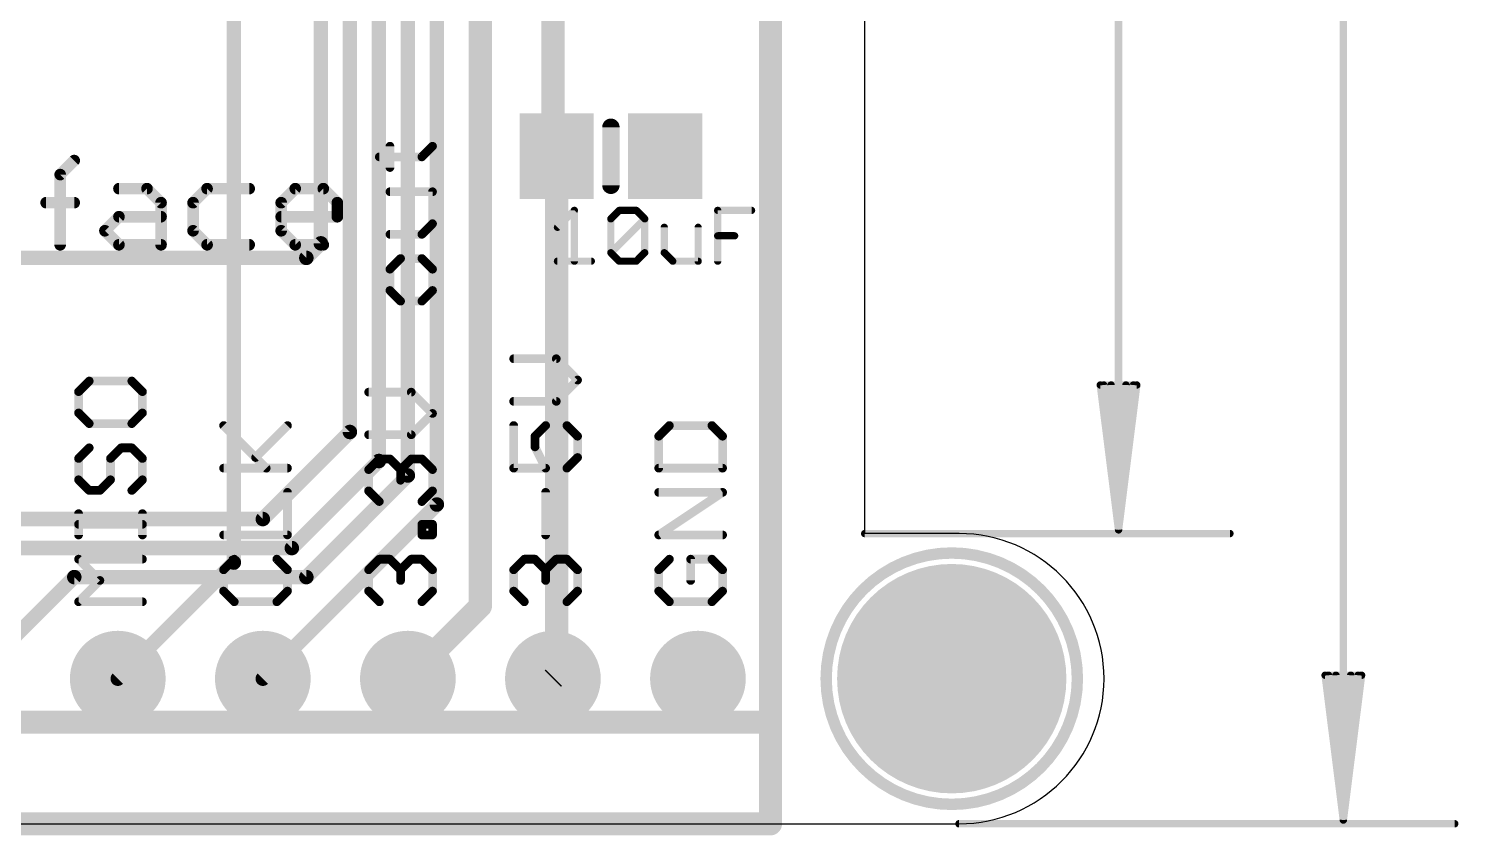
# Model space of a CAD drawing. Extents: x -42 to 37, y -47 to 54.
# Drawn here: x 12.41 to 37.45, y -43.38 to -29.26 of the extents above; entities that cross this region are included whole.
import ezdxf

# ---------------------------------------------------------------- set-up
doc = ezdxf.new("R2010")
doc.units = 0
for name, color, linetype in [('1', 12, 'CONTINUOUS'), ('16', 132, 'CONTINUOUS'), ('17', 110, 'CONTINUOUS'), ('20', 53, 'CONTINUOUS'), ('21', 40, 'CONTINUOUS'), ('27', 253, 'CONTINUOUS'), ('47', 253, 'CONTINUOUS')]:
    doc.layers.add(name, color=color, linetype=linetype)

# ---------------------------------------------------------------- blocks, each defined once
blk = doc.blocks.new('RECT')
blk.add_solid([(-0.5, -0.5), (0.5, -0.5), (-0.5, 0.5), (0.5, 0.5)])
blk = doc.blocks.new('ROUNDP')
at = {"const_width": 0.5}
blk.add_lwpolyline([(0, -0.25, 1), (0, 0.25, 1), (0, -0.25)], format="xyb", dxfattribs=at)

msp = doc.modelspace()

# ---------------------------------------------------------------- linework, layer by layer
at = {"layer": '1'}
for points, const_width in [([(25.4, -43.18), (25.4, 45.085)], 0.4064), ([(21.59, -1.971), (21.59, -31.43)], 0.4064), ([(20.32, -39.37), (20.32, -5.588)], 0.4064), ([(19.558, -37.592), (19.558, -6.35)], 0.254), ([(19.05, -37.084), (19.05, -6.604)], 0.254), ([(18.542, -36.83), (18.542, -6.858)], 0.254), ([(18.034, -36.322), (18.034, -7.112)], 0.254), ([(17.526, -33.02), (17.526, -7.493)], 0.254), ([(21.59, -31.43), (21.656, -31.496)], 0.4064), ([(21.656, -31.496), (21.656, -40.574)], 0.4064), ([(17.272, -33.274), (17.526, -33.02)], 0.254), ([(9.144, -33.274), (17.272, -33.274)], 0.254), ([(16.51, -37.846), (18.034, -36.322)], 0.254), ([(17.018, -38.354), (18.542, -36.83)], 0.254), ([(17.272, -38.862), (19.05, -37.084)], 0.254), ([(19.558, -37.592), (16.51, -40.64)], 0.254), ([(9.144, -37.846), (16.51, -37.846)], 0.254), ([(11.176, -38.354), (17.018, -38.354)], 0.254), ([(11.43, -40.64), (13.208, -38.862)], 0.254), ([(13.208, -38.862), (17.272, -38.862)], 0.254), ([(19.05, -40.64), (20.32, -39.37)], 0.4064), ([(21.656, -40.574), (21.59, -40.64)], 0.4064), ([(21.59, -40.64), (21.606, -40.624)], 0.4064), ([(-25.4, -43.18), (25.4, -43.18)], 0.4064)]:
    msp.add_lwpolyline(points, dxfattribs=dict(at, const_width=const_width))
for points, const_width in [([(21.6618, -31.3582, 1), (21.5182, -31.5018)], 0.2032), ([(21.7576, -31.496, 1), (21.5544, -31.496)], 0.2032), ([(21.4884, -31.43, 1), (21.6916, -31.43)], 0.2032), ([(21.5842, -31.5678, 1), (21.7278, -31.4242)], 0.2032), ([(17.4625, -33.02, 1), (17.5895, -33.02)], 0.127), ([(17.5709, -33.0649, 1), (17.4811, -32.9751)], 0.127), ([(17.2271, -33.2291, 1), (17.3169, -33.3189)], 0.127), ([(17.272, -33.3375, 1), (17.272, -33.2105)], 0.127), ([(17.9705, -36.322, 1), (18.0975, -36.322)], 0.127), ([(18.0789, -36.3669, 1), (17.9891, -36.2771)], 0.127), ([(18.4785, -36.83, 1), (18.6055, -36.83)], 0.127), ([(18.5869, -36.8749, 1), (18.4971, -36.7851)], 0.127), ([(18.9865, -37.084, 1), (19.1135, -37.084)], 0.127), ([(19.0949, -37.1289, 1), (19.0051, -37.0391)], 0.127), ([(19.4945, -37.592, 1), (19.6215, -37.592)], 0.127), ([(19.6029, -37.6369, 1), (19.5131, -37.5471)], 0.127), ([(16.4651, -37.8011, 1), (16.5549, -37.8909)], 0.127), ([(16.51, -37.9095, 1), (16.51, -37.7825)], 0.127), ([(16.9731, -38.3091, 1), (17.0629, -38.3989)], 0.127), ([(17.018, -38.4175, 1), (17.018, -38.2905)], 0.127), ([(13.208, -38.7985, 1), (13.208, -38.9255)], 0.127), ([(13.2529, -38.9069, 1), (13.1631, -38.8171)], 0.127), ([(17.2271, -38.8171, 1), (17.3169, -38.9069)], 0.127), ([(17.272, -38.9255, 1), (17.272, -38.7985)], 0.127), ([(20.2184, -39.37, 1), (20.4216, -39.37)], 0.2032), ([(20.3918, -39.4418, 1), (20.2482, -39.2982)], 0.2032), ([(16.4651, -40.5951, 1), (16.5549, -40.6849)], 0.127), ([(18.9782, -40.5682, 1), (19.1218, -40.7118)], 0.2032), ([(21.5182, -40.5682, 1), (21.6618, -40.7118)], 0.2032), ([(21.5182, -40.5682, 1), (21.6618, -40.7118)], 0.2032), ([(21.6778, -40.6958, 1), (21.5342, -40.5522)], 0.2032), ([(21.5544, -40.574, 1), (21.7576, -40.574)], 0.2032), ([(21.7278, -40.6458, 1), (21.5842, -40.5022)], 0.2032), ([(25.4, -43.2816, 1), (25.4, -43.0784)], 0.2032), ([(25.2984, -43.18, 1), (25.5016, -43.18)], 0.2032)]:
    msp.add_lwpolyline(points, format="xyb", dxfattribs=dict(at, const_width=const_width))
at = {"layer": '16'}
for points, const_width in [([(25.4, -41.402), (25.4, 44.831)], 0.4064), ([(16.002, -38.608), (16.002, -12.192)], 0.254), ([(13.97, -40.64), (16.002, -38.608)], 0.254), ([(-25.4, -41.402), (25.4, -41.402)], 0.4064)]:
    msp.add_lwpolyline(points, dxfattribs=dict(at, const_width=const_width))
for points, const_width in [([(15.9385, -38.608, 1), (16.0655, -38.608)], 0.127), ([(16.0469, -38.6529, 1), (15.9571, -38.5631)], 0.127), ([(13.9251, -40.5951, 1), (14.0149, -40.6849)], 0.127), ([(25.2984, -41.402, 1), (25.5016, -41.402)], 0.2032), ([(25.4, -41.5036, 1), (25.4, -41.3004)], 0.2032)]:
    msp.add_lwpolyline(points, format="xyb", dxfattribs=dict(at, const_width=const_width))
at = {"layer": '20'}
for p, q in [((27.051, -38.1), (27.051, 40.005)), ((28.702, -38.1), (27.051, -38.1)), ((-28.702, -43.18), (28.702, -43.18))]:
    msp.add_line(p, q, dxfattribs=at)
for start, end in [(0, 90), (270, 0)]:
    msp.add_arc((28.702, -40.64), 2.54, start, end, dxfattribs=at)
at = {"layer": '21'}
for points, const_width in [([(22.606, -30.988), (22.606, -32.004)], 0.3048), ([(18.7361, -31.6927), (18.7361, -31.3199)], 0.1524), ([(19.2954, -31.5063), (19.4818, -31.3199)], 0.1524), ([(12.9612, -31.8167), (13.2069, -31.5709)], 0.2032), ([(18.5497, -31.5063), (19.2954, -31.5063)], 0.1524), ([(12.9612, -33.0454), (12.9612, -31.8167)], 0.2032), ([(13.9902, -32.0624), (14.4817, -32.0624)], 0.2032), ([(14.4817, -32.0624), (14.7275, -32.3082)], 0.2032), ([(15.5339, -32.0624), (15.2881, -32.3082)], 0.2032), ([(16.2711, -32.0624), (15.5339, -32.0624)], 0.2032), ([(16.8317, -32.3082), (17.0775, -32.0624)], 0.2032), ([(17.0775, -32.0624), (17.5689, -32.0624)], 0.2032), ([(17.5689, -32.0624), (17.8147, -32.3082)], 0.2032), ([(19.4818, -32.1164), (18.7361, -32.1164)], 0.1524), ([(19.4818, -32.6757), (19.4818, -32.1164)], 0.1524), ([(12.7154, -32.3082), (13.2069, -32.3082)], 0.2032), ([(14.7275, -32.3082), (14.7275, -33.0454)], 0.2032), ([(15.2881, -32.3082), (15.2881, -32.7997)], 0.2032), ([(16.8317, -32.7997), (16.8317, -32.3082)], 0.2032), ([(17.8147, -32.3082), (17.8147, -32.5539)], 0.2032), ([(13.7445, -32.7997), (13.9902, -32.5539)], 0.2032), ([(13.9902, -32.5539), (14.7275, -32.5539)], 0.2032), ([(17.8147, -32.5539), (16.8317, -32.5539)], 0.2032), ([(13.9902, -33.0454), (13.7445, -32.7997)], 0.2032), ([(15.2881, -32.7997), (15.5339, -33.0454)], 0.2032), ([(17.0775, -33.0454), (16.8317, -32.7997)], 0.2032), ([(18.7361, -32.8621), (19.2954, -32.8621)], 0.1524), ([(19.2954, -32.8621), (19.4818, -32.6757)], 0.1524), ([(14.7275, -33.0454), (13.9902, -33.0454)], 0.2032), ([(15.5339, -33.0454), (16.2711, -33.0454)], 0.2032), ([(17.5689, -33.0454), (17.0775, -33.0454)], 0.2032), ([(18.9225, -33.2858), (18.7361, -33.4722)], 0.1524), ([(19.2954, -33.2858), (18.9225, -33.2858)], 0.1524), ([(19.4818, -33.4722), (19.2954, -33.2858)], 0.1524), ([(18.7361, -33.4722), (18.7361, -33.8451)], 0.1524), ([(19.4818, -33.8451), (19.4818, -33.4722)], 0.1524), ([(18.7361, -33.8451), (18.9225, -34.0315)], 0.1524), ([(19.2954, -34.0315), (19.4818, -33.8451)], 0.1524), ([(18.9225, -34.0315), (19.2954, -34.0315)], 0.1524), ([(21.649, -35.0399), (20.9032, -35.0399)], 0.1524), ([(22.0218, -35.4128), (21.649, -35.0399)], 0.1524), ([(13.4697, -35.4297), (13.2832, -35.6161)], 0.1524), ([(13.2832, -35.6161), (13.2832, -35.989)], 0.1524), ([(14.2154, -35.4297), (13.4697, -35.4297)], 0.1524), ([(14.4018, -35.6161), (14.2154, -35.4297)], 0.1524), ([(14.4018, -35.989), (14.4018, -35.6161)], 0.1524), ([(19.109, -35.6246), (18.3632, -35.6246)], 0.1524), ([(19.4818, -35.9975), (19.109, -35.6246)], 0.1524), ([(21.649, -35.7856), (22.0218, -35.4128)], 0.1524), ([(20.9032, -35.7856), (21.649, -35.7856)], 0.1524), ([(13.2832, -35.989), (13.4697, -36.1754)], 0.1524), ([(14.2154, -36.1754), (14.4018, -35.989)], 0.1524), ([(19.109, -36.3703), (19.4818, -35.9975)], 0.1524), ([(13.4697, -36.1754), (14.2154, -36.1754)], 0.1524), ([(16.569, -36.955), (15.8232, -36.2093)], 0.1524), ([(16.3825, -36.7686), (16.9418, -36.2093)], 0.1524), ([(18.3632, -36.3703), (19.109, -36.3703)], 0.1524), ([(20.9032, -36.2093), (20.9032, -36.955)], 0.1524), ([(21.2761, -36.3957), (21.4625, -36.2093)], 0.1524), ([(21.4625, -36.2093), (21.8354, -36.2093)], 0.1524), ([(21.8354, -36.2093), (22.0218, -36.3957)], 0.1524), ([(23.6297, -36.2093), (23.4432, -36.3957)], 0.1524), ([(24.3754, -36.2093), (23.6297, -36.2093)], 0.1524), ([(24.5618, -36.3957), (24.3754, -36.2093)], 0.1524), ([(13.4697, -36.5991), (13.2832, -36.7855)], 0.1524), ([(13.8425, -36.7855), (14.029, -36.5991)], 0.1524), ([(14.029, -36.5991), (14.2154, -36.5991)], 0.1524), ([(14.2154, -36.5991), (14.4018, -36.7855)], 0.1524), ([(21.2761, -36.5822), (21.2761, -36.3957)], 0.1524), ([(21.4625, -36.955), (21.2761, -36.5822)], 0.1524), ([(22.0218, -36.3957), (22.0218, -36.7686)], 0.1524), ([(23.4432, -36.3957), (23.4432, -36.955)], 0.1524), ([(24.5618, -36.955), (24.5618, -36.3957)], 0.1524), ([(13.2832, -36.7855), (13.2832, -37.1584)], 0.1524), ([(13.8425, -37.1584), (13.8425, -36.7855)], 0.1524), ([(14.4018, -36.7855), (14.4018, -37.1584)], 0.1524), ([(18.3632, -36.9804), (18.5497, -36.794)], 0.1524), ([(18.5497, -36.794), (18.7361, -36.794)], 0.1524), ([(18.7361, -36.794), (18.9225, -36.9804)], 0.1524), ([(18.9225, -36.9804), (19.109, -36.794)], 0.1524), ([(19.109, -36.794), (19.2954, -36.794)], 0.1524), ([(19.2954, -36.794), (19.4818, -36.9804)], 0.1524), ([(22.0218, -36.7686), (21.8354, -36.955)], 0.1524), ([(15.8232, -36.955), (16.9418, -36.955)], 0.1524), ([(18.3632, -37.3533), (18.3632, -36.9804)], 0.1524), ([(18.9225, -36.9804), (18.9225, -37.1669)], 0.1524), ([(19.4818, -36.9804), (19.4818, -37.3533)], 0.1524), ([(20.9032, -36.955), (21.4625, -36.955)], 0.1524), ([(23.4432, -36.955), (24.5618, -36.955)], 0.1524), ([(13.2832, -37.1584), (13.4697, -37.3448)], 0.1524), ([(13.4697, -37.3448), (13.6561, -37.3448)], 0.1524), ([(13.6561, -37.3448), (13.8425, -37.1584)], 0.1524), ([(14.4018, -37.1584), (14.2154, -37.3448)], 0.1524), ([(16.9418, -38.1244), (16.9418, -37.3787)], 0.1524), ([(18.5497, -37.5397), (18.3632, -37.3533)], 0.1524), ([(19.4818, -37.3533), (19.2954, -37.5397)], 0.1524), ([(21.4625, -38.1244), (21.4625, -37.3787)], 0.1524), ([(23.4432, -38.1244), (24.5618, -37.3787)], 0.1524), ([(24.5618, -37.3787), (23.4432, -37.3787)], 0.1524), ([(13.2832, -38.1244), (13.2832, -37.7516)], 0.1524), ([(14.4018, -38.1244), (14.4018, -37.7516)], 0.1524), ([(14.4018, -37.938), (13.2832, -37.938)], 0.1524), ([(15.8232, -38.1244), (16.9418, -38.1244)], 0.1524), ([(19.2954, -38.1244), (19.2954, -37.938)], 0.1524), ([(19.2954, -37.938), (19.4818, -37.938)], 0.1524), ([(19.4818, -38.1244), (19.2954, -38.1244)], 0.1524), ([(19.4818, -37.938), (19.4818, -38.1244)], 0.1524), ([(24.5618, -38.1244), (23.4432, -38.1244)], 0.1524), ([(13.6561, -38.921), (13.2832, -38.5481)], 0.1524), ([(13.2832, -38.5481), (14.4018, -38.5481)], 0.1524), ([(16.0097, -38.5481), (15.8232, -38.7345)], 0.1524), ([(16.9418, -38.7345), (16.7554, -38.5481)], 0.1524), ([(18.3632, -38.7345), (18.5497, -38.5481)], 0.1524), ([(18.5497, -38.5481), (18.7361, -38.5481)], 0.1524), ([(18.7361, -38.5481), (18.9225, -38.7345)], 0.1524), ([(18.9225, -38.7345), (19.109, -38.5481)], 0.1524), ([(19.109, -38.5481), (19.2954, -38.5481)], 0.1524), ([(19.2954, -38.5481), (19.4818, -38.7345)], 0.1524), ([(20.9032, -38.7345), (21.0897, -38.5481)], 0.1524), ([(21.0897, -38.5481), (21.2761, -38.5481)], 0.1524), ([(21.2761, -38.5481), (21.4625, -38.7345)], 0.1524), ([(21.4625, -38.7345), (21.649, -38.5481)], 0.1524), ([(21.649, -38.5481), (21.8354, -38.5481)], 0.1524), ([(21.8354, -38.5481), (22.0218, -38.7345)], 0.1524), ([(23.6297, -38.5481), (23.4432, -38.7345)], 0.1524), ([(24.3754, -38.5481), (24.0025, -38.5481)], 0.1524), ([(24.0025, -38.5481), (24.0025, -38.921)], 0.1524), ([(24.5618, -38.7345), (24.3754, -38.5481)], 0.1524), ([(15.8232, -38.7345), (15.8232, -39.1074)], 0.1524), ([(16.9418, -39.1074), (16.9418, -38.7345)], 0.1524), ([(18.3632, -39.1074), (18.3632, -38.7345)], 0.1524), ([(18.9225, -38.7345), (18.9225, -38.921)], 0.1524), ([(19.4818, -38.7345), (19.4818, -39.1074)], 0.1524), ([(20.9032, -39.1074), (20.9032, -38.7345)], 0.1524), ([(21.4625, -38.7345), (21.4625, -38.921)], 0.1524), ([(22.0218, -38.7345), (22.0218, -39.1074)], 0.1524), ([(23.4432, -38.7345), (23.4432, -39.1074)], 0.1524), ([(24.5618, -39.1074), (24.5618, -38.7345)], 0.1524), ([(13.2832, -39.2938), (13.6561, -38.921)], 0.1524), ([(15.8232, -39.1074), (16.0097, -39.2938)], 0.1524), ([(16.7554, -39.2938), (16.9418, -39.1074)], 0.1524), ([(18.5497, -39.2938), (18.3632, -39.1074)], 0.1524), ([(19.4818, -39.1074), (19.2954, -39.2938)], 0.1524), ([(21.0897, -39.2938), (20.9032, -39.1074)], 0.1524), ([(22.0218, -39.1074), (21.8354, -39.2938)], 0.1524), ([(23.4432, -39.1074), (23.6297, -39.2938)], 0.1524), ([(24.3754, -39.2938), (24.5618, -39.1074)], 0.1524), ([(14.4018, -39.2938), (13.2832, -39.2938)], 0.1524), ([(16.0097, -39.2938), (16.7554, -39.2938)], 0.1524), ([(23.6297, -39.2938), (24.3754, -39.2938)], 0.1524)]:
    msp.add_lwpolyline(points, dxfattribs=dict(at, const_width=const_width))
for points, const_width in [([(22.6822, -30.988, 1), (22.5298, -30.988)], 0.1524), ([(18.7742, -31.3199, 1), (18.698, -31.3199)], 0.0762), ([(19.5087, -31.3468, 1), (19.4549, -31.2929)], 0.0762), ([(13.2428, -31.6069, 1), (13.171, -31.535)], 0.1016), ([(18.5497, -31.4682, 1), (18.5497, -31.5444)], 0.0762), ([(19.2684, -31.4794, 1), (19.3223, -31.5332)], 0.0762), ([(19.2954, -31.5444, 1), (19.2954, -31.4682)], 0.0762), ([(13.012, -31.8167, 1), (12.9104, -31.8167)], 0.1016), ([(12.9253, -31.7808, 1), (12.9971, -31.8526)], 0.1016), ([(18.698, -31.6927, 1), (18.7742, -31.6927)], 0.0762), ([(13.9902, -32.0116, 1), (13.9902, -32.1132)], 0.1016), ([(14.5177, -32.0265, 1), (14.4458, -32.0983)], 0.1016), ([(14.4817, -32.1132, 1), (14.4817, -32.0116)], 0.1016), ([(15.5339, -32.0116, 1), (15.5339, -32.1132)], 0.1016), ([(15.5698, -32.0983, 1), (15.4979, -32.0265)], 0.1016), ([(16.2711, -32.1132, 1), (16.2711, -32.0116)], 0.1016), ([(17.0775, -32.0116, 1), (17.0775, -32.1132)], 0.1016), ([(17.1134, -32.0983, 1), (17.0415, -32.0265)], 0.1016), ([(17.6049, -32.0265, 1), (17.533, -32.0983)], 0.1016), ([(17.5689, -32.1132, 1), (17.5689, -32.0116)], 0.1016), ([(18.7361, -32.0783, 1), (18.7361, -32.1545)], 0.0762), ([(19.5199, -32.1164, 1), (19.4437, -32.1164)], 0.0762), ([(19.4818, -32.1545, 1), (19.4818, -32.0783)], 0.0762), ([(22.5298, -32.004, 1), (22.6822, -32.004)], 0.1524), ([(12.7154, -32.2574, 1), (12.7154, -32.359)], 0.1016), ([(13.2069, -32.359, 1), (13.2069, -32.2574)], 0.1016), ([(14.7783, -32.3082, 1), (14.6767, -32.3082)], 0.1016), ([(14.6916, -32.3441, 1), (14.7634, -32.2723)], 0.1016), ([(15.3389, -32.3082, 1), (15.2373, -32.3082)], 0.1016), ([(15.2522, -32.2723, 1), (15.324, -32.3441)], 0.1016), ([(16.8825, -32.3082, 1), (16.7809, -32.3082)], 0.1016), ([(16.7958, -32.2723, 1), (16.8676, -32.3441)], 0.1016), ([(17.8655, -32.3082, 1), (17.7639, -32.3082)], 0.1016), ([(17.7788, -32.3441, 1), (17.8506, -32.2723)], 0.1016), ([(13.9902, -32.5031, 1), (13.9902, -32.6047)], 0.1016), ([(14.0262, -32.5898, 1), (13.9543, -32.518)], 0.1016), ([(14.7275, -32.6047, 1), (14.7275, -32.5031)], 0.1016), ([(16.8317, -32.5031, 1), (16.8317, -32.6047)], 0.1016), ([(17.7639, -32.5539, 1), (17.8655, -32.5539)], 0.1016), ([(17.8147, -32.6047, 1), (17.8147, -32.5031)], 0.1016), ([(13.7804, -32.7637, 1), (13.7086, -32.8356)], 0.1016), ([(13.7086, -32.7637, 1), (13.7804, -32.8356)], 0.1016), ([(15.324, -32.7637, 1), (15.2522, -32.8356)], 0.1016), ([(15.2373, -32.7997, 1), (15.3389, -32.7997)], 0.1016), ([(16.8676, -32.7637, 1), (16.7958, -32.8356)], 0.1016), ([(16.7809, -32.7997, 1), (16.8825, -32.7997)], 0.1016), ([(18.7361, -32.824, 1), (18.7361, -32.9002)], 0.0762), ([(19.2684, -32.8352, 1), (19.3223, -32.8891)], 0.0762), ([(19.2954, -32.9002, 1), (19.2954, -32.824)], 0.0762), ([(19.4437, -32.6757, 1), (19.5199, -32.6757)], 0.0762), ([(19.5087, -32.7026, 1), (19.4549, -32.6488)], 0.0762), ([(12.9104, -33.0454, 1), (13.012, -33.0454)], 0.1016), ([(13.9902, -32.9946, 1), (13.9902, -33.0962)], 0.1016), ([(13.9543, -33.0813, 1), (14.0262, -33.0095)], 0.1016), ([(14.6767, -33.0454, 1), (14.7783, -33.0454)], 0.1016), ([(14.7275, -33.0962, 1), (14.7275, -32.9946)], 0.1016), ([(15.5339, -32.9946, 1), (15.5339, -33.0962)], 0.1016), ([(15.4979, -33.0813, 1), (15.5698, -33.0095)], 0.1016), ([(16.2711, -33.0962, 1), (16.2711, -32.9946)], 0.1016), ([(17.0775, -32.9946, 1), (17.0775, -33.0962)], 0.1016), ([(17.0415, -33.0813, 1), (17.1134, -33.0095)], 0.1016), ([(17.5689, -33.0962, 1), (17.5689, -32.9946)], 0.1016), ([(18.9225, -33.2477, 1), (18.9225, -33.3239)], 0.0762), ([(18.9495, -33.3128, 1), (18.8956, -33.2589)], 0.0762), ([(19.3223, -33.2589, 1), (19.2684, -33.3128)], 0.0762), ([(19.2954, -33.3239, 1), (19.2954, -33.2477)], 0.0762), ([(18.7742, -33.4722, 1), (18.698, -33.4722)], 0.0762), ([(18.7092, -33.4453, 1), (18.763, -33.4992)], 0.0762), ([(19.5199, -33.4722, 1), (19.4437, -33.4722)], 0.0762), ([(19.4549, -33.4992, 1), (19.5087, -33.4453)], 0.0762), ([(18.763, -33.8181, 1), (18.7092, -33.872)], 0.0762), ([(19.5087, -33.872, 1), (19.4549, -33.8181)], 0.0762), ([(18.698, -33.8451, 1), (18.7742, -33.8451)], 0.0762), ([(18.9225, -33.9934, 1), (18.9225, -34.0696)], 0.0762), ([(18.8956, -34.0585, 1), (18.9495, -34.0046)], 0.0762), ([(19.2684, -34.0046, 1), (19.3223, -34.0585)], 0.0762), ([(19.2954, -34.0696, 1), (19.2954, -33.9934)], 0.0762), ([(19.4437, -33.8451, 1), (19.5199, -33.8451)], 0.0762), ([(20.9032, -35.0018, 1), (20.9032, -35.078)], 0.0762), ([(21.6759, -35.013, 1), (21.622, -35.0668)], 0.0762), ([(21.649, -35.078, 1), (21.649, -35.0018)], 0.0762), ([(13.3213, -35.6161, 1), (13.2451, -35.6161)], 0.0762), ([(13.2563, -35.5892, 1), (13.3102, -35.6431)], 0.0762), ([(13.4697, -35.3916, 1), (13.4697, -35.4678)], 0.0762), ([(13.4966, -35.4566, 1), (13.4427, -35.4028)], 0.0762), ([(14.2423, -35.4028, 1), (14.1884, -35.4566)], 0.0762), ([(14.2154, -35.4678, 1), (14.2154, -35.3916)], 0.0762), ([(14.4399, -35.6161, 1), (14.3637, -35.6161)], 0.0762), ([(14.3749, -35.6431, 1), (14.4287, -35.5892)], 0.0762), ([(18.3632, -35.5865, 1), (18.3632, -35.6627)], 0.0762), ([(19.1359, -35.5977, 1), (19.082, -35.6515)], 0.0762), ([(19.109, -35.6627, 1), (19.109, -35.5865)], 0.0762), ([(22.0487, -35.4397, 1), (21.9949, -35.3858)], 0.0762), ([(21.9949, -35.4397, 1), (22.0487, -35.3858)], 0.0762), ([(20.9032, -35.7475, 1), (20.9032, -35.8237)], 0.0762), ([(21.622, -35.7587, 1), (21.6759, -35.8126)], 0.0762), ([(21.649, -35.8237, 1), (21.649, -35.7475)], 0.0762), ([(13.3102, -35.962, 1), (13.2563, -36.0159)], 0.0762), ([(13.2451, -35.989, 1), (13.3213, -35.989)], 0.0762), ([(14.3637, -35.989, 1), (14.4399, -35.989)], 0.0762), ([(14.4287, -36.0159, 1), (14.3749, -35.962)], 0.0762), ([(19.5087, -36.0244, 1), (19.4549, -35.9705)], 0.0762), ([(19.4549, -36.0244, 1), (19.5087, -35.9705)], 0.0762), ([(13.4697, -36.1373, 1), (13.4697, -36.2135)], 0.0762), ([(13.4427, -36.2024, 1), (13.4966, -36.1485)], 0.0762), ([(14.1884, -36.1485, 1), (14.2423, -36.2024)], 0.0762), ([(14.2154, -36.2135, 1), (14.2154, -36.1373)], 0.0762), ([(15.8502, -36.1824, 1), (15.7963, -36.2362)], 0.0762), ([(16.9687, -36.2362, 1), (16.9149, -36.1824)], 0.0762), ([(18.3632, -36.3322, 1), (18.3632, -36.4084)], 0.0762), ([(19.082, -36.3434, 1), (19.1359, -36.3973)], 0.0762), ([(19.109, -36.4084, 1), (19.109, -36.3322)], 0.0762), ([(20.9413, -36.2093, 1), (20.8651, -36.2093)], 0.0762), ([(21.4625, -36.1712, 1), (21.4625, -36.2474)], 0.0762), ([(21.4895, -36.2362, 1), (21.4356, -36.1824)], 0.0762), ([(21.8623, -36.1824, 1), (21.8084, -36.2362)], 0.0762), ([(21.8354, -36.2474, 1), (21.8354, -36.1712)], 0.0762), ([(23.6297, -36.1712, 1), (23.6297, -36.2474)], 0.0762), ([(23.6566, -36.2362, 1), (23.6027, -36.1824)], 0.0762), ([(24.4023, -36.1824, 1), (24.3484, -36.2362)], 0.0762), ([(24.3754, -36.2474, 1), (24.3754, -36.1712)], 0.0762), ([(13.4966, -36.626, 1), (13.4427, -36.5722)], 0.0762), ([(14.029, -36.561, 1), (14.029, -36.6372)], 0.0762), ([(14.0559, -36.626, 1), (14.002, -36.5722)], 0.0762), ([(14.2423, -36.5722, 1), (14.1884, -36.626)], 0.0762), ([(14.2154, -36.6372, 1), (14.2154, -36.561)], 0.0762), ([(21.3142, -36.3957, 1), (21.238, -36.3957)], 0.0762), ([(21.2492, -36.3688, 1), (21.303, -36.4227)], 0.0762), ([(21.3102, -36.5651, 1), (21.242, -36.5992)], 0.0762), ([(21.238, -36.5822, 1), (21.3142, -36.5822)], 0.0762), ([(22.0599, -36.3957, 1), (21.9837, -36.3957)], 0.0762), ([(21.9949, -36.4227, 1), (22.0487, -36.3688)], 0.0762), ([(23.4813, -36.3957, 1), (23.4051, -36.3957)], 0.0762), ([(23.4163, -36.3688, 1), (23.4702, -36.4227)], 0.0762), ([(24.5999, -36.3957, 1), (24.5237, -36.3957)], 0.0762), ([(24.5349, -36.4227, 1), (24.5887, -36.3688)], 0.0762), ([(13.3213, -36.7855, 1), (13.2451, -36.7855)], 0.0762), ([(13.2563, -36.7586, 1), (13.3102, -36.8125)], 0.0762), ([(13.8806, -36.7855, 1), (13.8044, -36.7855)], 0.0762), ([(13.8156, -36.7586, 1), (13.8695, -36.8125)], 0.0762), ([(14.4399, -36.7855, 1), (14.3637, -36.7855)], 0.0762), ([(14.3749, -36.8125, 1), (14.4287, -36.7586)], 0.0762), ([(16.3556, -36.7416, 1), (16.4095, -36.7955)], 0.0762), ([(18.5497, -36.7559, 1), (18.5497, -36.8321)], 0.0762), ([(18.5766, -36.8209, 1), (18.5227, -36.7671)], 0.0762), ([(18.763, -36.7671, 1), (18.7092, -36.8209)], 0.0762), ([(18.7361, -36.8321, 1), (18.7361, -36.7559)], 0.0762), ([(19.109, -36.7559, 1), (19.109, -36.8321)], 0.0762), ([(19.1359, -36.8209, 1), (19.082, -36.7671)], 0.0762), ([(19.3223, -36.7671, 1), (19.2684, -36.8209)], 0.0762), ([(19.2954, -36.8321, 1), (19.2954, -36.7559)], 0.0762), ([(21.9837, -36.7686, 1), (22.0599, -36.7686)], 0.0762), ([(22.0487, -36.7955, 1), (21.9949, -36.7416)], 0.0762), ([(15.8232, -36.9169, 1), (15.8232, -36.9931)], 0.0762), ([(16.542, -36.9819, 1), (16.5959, -36.9281)], 0.0762), ([(16.9418, -36.9931, 1), (16.9418, -36.9169)], 0.0762), ([(18.4013, -36.9804, 1), (18.3251, -36.9804)], 0.0762), ([(18.3363, -36.9535, 1), (18.3902, -37.0074)], 0.0762), ([(18.9606, -36.9804, 1), (18.8844, -36.9804)], 0.0762), ([(18.8956, -36.9535, 1), (18.9495, -37.0074)], 0.0762), ([(18.8956, -37.0074, 1), (18.9495, -36.9535)], 0.0762), ([(19.5199, -36.9804, 1), (19.4437, -36.9804)], 0.0762), ([(19.4549, -37.0074, 1), (19.5087, -36.9535)], 0.0762), ([(20.9032, -36.9169, 1), (20.9032, -36.9931)], 0.0762), ([(20.8651, -36.955, 1), (20.9413, -36.955)], 0.0762), ([(21.4284, -36.972, 1), (21.4966, -36.938)], 0.0762), ([(21.4625, -36.9931, 1), (21.4625, -36.9169)], 0.0762), ([(21.8084, -36.9281, 1), (21.8623, -36.9819)], 0.0762), ([(23.4432, -36.9169, 1), (23.4432, -36.9931)], 0.0762), ([(23.4051, -36.955, 1), (23.4813, -36.955)], 0.0762), ([(24.5237, -36.955, 1), (24.5999, -36.955)], 0.0762), ([(24.5618, -36.9931, 1), (24.5618, -36.9169)], 0.0762), ([(13.3102, -37.1314, 1), (13.2563, -37.1853)], 0.0762), ([(13.2451, -37.1584, 1), (13.3213, -37.1584)], 0.0762), ([(13.4697, -37.3067, 1), (13.4697, -37.3829)], 0.0762), ([(13.4427, -37.3717, 1), (13.4966, -37.3179)], 0.0762), ([(13.6292, -37.3179, 1), (13.683, -37.3717)], 0.0762), ([(13.6561, -37.3829, 1), (13.6561, -37.3067)], 0.0762), ([(13.8044, -37.1584, 1), (13.8806, -37.1584)], 0.0762), ([(13.8695, -37.1853, 1), (13.8156, -37.1314)], 0.0762), ([(14.1884, -37.3179, 1), (14.2423, -37.3717)], 0.0762), ([(14.3637, -37.1584, 1), (14.4399, -37.1584)], 0.0762), ([(14.4287, -37.1853, 1), (14.3749, -37.1314)], 0.0762), ([(16.9799, -37.3787, 1), (16.9037, -37.3787)], 0.0762), ([(18.3902, -37.3263, 1), (18.3363, -37.3802)], 0.0762), ([(18.8844, -37.1669, 1), (18.9606, -37.1669)], 0.0762), ([(19.5087, -37.3802, 1), (19.4549, -37.3263)], 0.0762), ([(21.5006, -37.3787, 1), (21.4244, -37.3787)], 0.0762), ([(23.4432, -37.3406, 1), (23.4432, -37.4168)], 0.0762), ([(24.5829, -37.4104, 1), (24.5407, -37.347)], 0.0762), ([(24.5618, -37.4168, 1), (24.5618, -37.3406)], 0.0762), ([(18.3251, -37.3533, 1), (18.4013, -37.3533)], 0.0762), ([(18.5227, -37.5666, 1), (18.5766, -37.5128)], 0.0762), ([(19.2684, -37.5128, 1), (19.3223, -37.5666)], 0.0762), ([(19.4437, -37.3533, 1), (19.5199, -37.3533)], 0.0762), ([(13.3213, -37.7516, 1), (13.2451, -37.7516)], 0.0762), ([(14.4399, -37.7516, 1), (14.3637, -37.7516)], 0.0762), ([(13.2832, -37.8999, 1), (13.2832, -37.9761)], 0.0762), ([(14.4018, -37.9761, 1), (14.4018, -37.8999)], 0.0762), ([(15.8232, -38.0863, 1), (15.8232, -38.1625)], 0.0762), ([(16.9418, -38.1625, 1), (16.9418, -38.0863)], 0.0762), ([(19.3335, -37.938, 1), (19.2573, -37.938)], 0.0762), ([(19.2954, -37.8999, 1), (19.2954, -37.9761)], 0.0762), ([(19.2954, -38.0863, 1), (19.2954, -38.1625)], 0.0762), ([(19.5199, -37.938, 1), (19.4437, -37.938)], 0.0762), ([(19.4818, -37.9761, 1), (19.4818, -37.8999)], 0.0762), ([(19.4818, -38.1625, 1), (19.4818, -38.0863)], 0.0762), ([(23.4432, -38.0863, 1), (23.4432, -38.1625)], 0.0762), ([(23.4221, -38.0927, 1), (23.4644, -38.1561)], 0.0762), ([(24.5618, -38.1625, 1), (24.5618, -38.0863)], 0.0762), ([(13.2451, -38.1244, 1), (13.3213, -38.1244)], 0.0762), ([(14.3637, -38.1244, 1), (14.4399, -38.1244)], 0.0762), ([(16.9037, -38.1244, 1), (16.9799, -38.1244)], 0.0762), ([(19.2573, -38.1244, 1), (19.3335, -38.1244)], 0.0762), ([(19.4437, -38.1244, 1), (19.5199, -38.1244)], 0.0762), ([(21.4244, -38.1244, 1), (21.5006, -38.1244)], 0.0762), ([(13.2832, -38.51, 1), (13.2832, -38.5862)], 0.0762), ([(13.3102, -38.5212, 1), (13.2563, -38.575)], 0.0762), ([(14.4018, -38.5862, 1), (14.4018, -38.51)], 0.0762), ([(16.0366, -38.575, 1), (15.9827, -38.5212)], 0.0762), ([(16.7823, -38.5212, 1), (16.7284, -38.575)], 0.0762), ([(18.5497, -38.51, 1), (18.5497, -38.5862)], 0.0762), ([(18.5766, -38.575, 1), (18.5227, -38.5212)], 0.0762), ([(18.763, -38.5212, 1), (18.7092, -38.575)], 0.0762), ([(18.7361, -38.5862, 1), (18.7361, -38.51)], 0.0762), ([(19.109, -38.51, 1), (19.109, -38.5862)], 0.0762), ([(19.1359, -38.575, 1), (19.082, -38.5212)], 0.0762), ([(19.3223, -38.5212, 1), (19.2684, -38.575)], 0.0762), ([(19.2954, -38.5862, 1), (19.2954, -38.51)], 0.0762), ([(21.0897, -38.51, 1), (21.0897, -38.5862)], 0.0762), ([(21.1166, -38.575, 1), (21.0627, -38.5212)], 0.0762), ([(21.303, -38.5212, 1), (21.2492, -38.575)], 0.0762), ([(21.2761, -38.5862, 1), (21.2761, -38.51)], 0.0762), ([(21.649, -38.51, 1), (21.649, -38.5862)], 0.0762), ([(21.6759, -38.575, 1), (21.622, -38.5212)], 0.0762), ([(21.8623, -38.5212, 1), (21.8084, -38.575)], 0.0762), ([(21.8354, -38.5862, 1), (21.8354, -38.51)], 0.0762), ([(23.6566, -38.575, 1), (23.6027, -38.5212)], 0.0762), ([(24.0025, -38.51, 1), (24.0025, -38.5862)], 0.0762), ([(24.0406, -38.5481, 1), (23.9644, -38.5481)], 0.0762), ([(24.4023, -38.5212, 1), (24.3484, -38.575)], 0.0762), ([(24.3754, -38.5862, 1), (24.3754, -38.51)], 0.0762), ([(28.575, -42.84, 1), (28.575, -38.44, 1), (28.575, -42.84)], 0.2), ([(15.8613, -38.7345, 1), (15.7851, -38.7345)], 0.0762), ([(15.7963, -38.7076, 1), (15.8502, -38.7615)], 0.0762), ([(16.9799, -38.7345, 1), (16.9037, -38.7345)], 0.0762), ([(16.9149, -38.7615, 1), (16.9687, -38.7076)], 0.0762), ([(18.4013, -38.7345, 1), (18.3251, -38.7345)], 0.0762), ([(18.3363, -38.7076, 1), (18.3902, -38.7615)], 0.0762), ([(18.9606, -38.7345, 1), (18.8844, -38.7345)], 0.0762), ([(18.8956, -38.7076, 1), (18.9495, -38.7615)], 0.0762), ([(18.8956, -38.7615, 1), (18.9495, -38.7076)], 0.0762), ([(19.5199, -38.7345, 1), (19.4437, -38.7345)], 0.0762), ([(19.4549, -38.7615, 1), (19.5087, -38.7076)], 0.0762), ([(20.9413, -38.7345, 1), (20.8651, -38.7345)], 0.0762), ([(20.8763, -38.7076, 1), (20.9302, -38.7615)], 0.0762), ([(21.5006, -38.7345, 1), (21.4244, -38.7345)], 0.0762), ([(21.4356, -38.7076, 1), (21.4895, -38.7615)], 0.0762), ([(21.4356, -38.7615, 1), (21.4895, -38.7076)], 0.0762), ([(22.0599, -38.7345, 1), (21.9837, -38.7345)], 0.0762), ([(21.9949, -38.7615, 1), (22.0487, -38.7076)], 0.0762), ([(23.4813, -38.7345, 1), (23.4051, -38.7345)], 0.0762), ([(23.4163, -38.7076, 1), (23.4702, -38.7615)], 0.0762), ([(24.5999, -38.7345, 1), (24.5237, -38.7345)], 0.0762), ([(24.5349, -38.7615, 1), (24.5887, -38.7076)], 0.0762), ([(13.683, -38.9479, 1), (13.6292, -38.894)], 0.0762), ([(13.6292, -38.9479, 1), (13.683, -38.894)], 0.0762), ([(15.8502, -39.0804, 1), (15.7963, -39.1343)], 0.0762), ([(16.9687, -39.1343, 1), (16.9149, -39.0804)], 0.0762), ([(18.3902, -39.0804, 1), (18.3363, -39.1343)], 0.0762), ([(18.8844, -38.921, 1), (18.9606, -38.921)], 0.0762), ([(19.5087, -39.1343, 1), (19.4549, -39.0804)], 0.0762), ([(20.9302, -39.0804, 1), (20.8763, -39.1343)], 0.0762), ([(21.4244, -38.921, 1), (21.5006, -38.921)], 0.0762), ([(22.0487, -39.1343, 1), (21.9949, -39.0804)], 0.0762), ([(23.4702, -39.0804, 1), (23.4163, -39.1343)], 0.0762), ([(23.9644, -38.921, 1), (24.0406, -38.921)], 0.0762), ([(24.5887, -39.1343, 1), (24.5349, -39.0804)], 0.0762), ([(13.2832, -39.2557, 1), (13.2832, -39.3319)], 0.0762), ([(13.2563, -39.2669, 1), (13.3102, -39.3207)], 0.0762), ([(14.4018, -39.3319, 1), (14.4018, -39.2557)], 0.0762), ([(15.7851, -39.1074, 1), (15.8613, -39.1074)], 0.0762), ([(16.0097, -39.2557, 1), (16.0097, -39.3319)], 0.0762), ([(15.9827, -39.3207, 1), (16.0366, -39.2669)], 0.0762), ([(16.7284, -39.2669, 1), (16.7823, -39.3207)], 0.0762), ([(16.7554, -39.3319, 1), (16.7554, -39.2557)], 0.0762), ([(16.9037, -39.1074, 1), (16.9799, -39.1074)], 0.0762), ([(18.3251, -39.1074, 1), (18.4013, -39.1074)], 0.0762), ([(18.5227, -39.3207, 1), (18.5766, -39.2669)], 0.0762), ([(19.2684, -39.2669, 1), (19.3223, -39.3207)], 0.0762), ([(19.4437, -39.1074, 1), (19.5199, -39.1074)], 0.0762), ([(20.8651, -39.1074, 1), (20.9413, -39.1074)], 0.0762), ([(21.0627, -39.3207, 1), (21.1166, -39.2669)], 0.0762), ([(21.8084, -39.2669, 1), (21.8623, -39.3207)], 0.0762), ([(21.9837, -39.1074, 1), (22.0599, -39.1074)], 0.0762), ([(23.4051, -39.1074, 1), (23.4813, -39.1074)], 0.0762), ([(23.6297, -39.2557, 1), (23.6297, -39.3319)], 0.0762), ([(23.6027, -39.3207, 1), (23.6566, -39.2669)], 0.0762), ([(24.3484, -39.2669, 1), (24.4023, -39.3207)], 0.0762), ([(24.3754, -39.3319, 1), (24.3754, -39.2557)], 0.0762), ([(24.5237, -39.1074, 1), (24.5999, -39.1074)], 0.0762)]:
    msp.add_lwpolyline(points, format="xyb", dxfattribs=dict(at, const_width=const_width))
at = {"layer": '27', "const_width": 0.127}
for points in [[(21.6695, -32.7393), (21.9661, -32.4427)], [(21.9661, -32.4427), (21.9661, -33.3325)], [(22.605, -32.591), (22.7533, -32.4427)], [(22.605, -33.1842), (22.605, -32.591)], [(22.605, -33.1842), (23.1982, -32.591)], [(22.7533, -32.4427), (23.0499, -32.4427)], [(23.0499, -32.4427), (23.1982, -32.591)], [(23.1982, -32.591), (23.1982, -33.1842)], [(24.4761, -33.3325), (24.4761, -32.4427)], [(24.4761, -32.4427), (25.0692, -32.4427)], [(23.5405, -32.7393), (23.5405, -33.1842)], [(24.1337, -33.3325), (24.1337, -32.7393)], [(24.4761, -32.8876), (24.7726, -32.8876)], [(21.6695, -33.3325), (22.2627, -33.3325)], [(22.7533, -33.3325), (22.605, -33.1842)], [(23.0499, -33.3325), (22.7533, -33.3325)], [(23.1982, -33.1842), (23.0499, -33.3325)], [(23.5405, -33.1842), (23.6888, -33.3325)], [(23.6888, -33.3325), (24.1337, -33.3325)]]:
    msp.add_lwpolyline(points, dxfattribs=at)
at = {"layer": '27', "const_width": 0.0635}
for points in [[(21.9978, -32.4427, 1), (21.9343, -32.4427)], [(21.9885, -32.4652, 1), (21.9436, -32.4203)], [(22.6368, -32.591, 1), (22.5733, -32.591)], [(22.5826, -32.5686, 1), (22.6275, -32.6135)], [(22.7533, -32.411, 1), (22.7533, -32.4745)], [(22.7758, -32.4652, 1), (22.7309, -32.4203)], [(23.0723, -32.4203, 1), (23.0274, -32.4652)], [(23.0499, -32.4745, 1), (23.0499, -32.411)], [(23.2299, -32.591, 1), (23.1664, -32.591)], [(23.2206, -32.6135, 1), (23.1757, -32.5686)], [(23.1757, -32.6135, 1), (23.2206, -32.5686)], [(24.5078, -32.4427, 1), (24.4443, -32.4427)], [(24.4761, -32.411, 1), (24.4761, -32.4745)], [(25.0692, -32.4745, 1), (25.0692, -32.411)], [(21.647, -32.7169, 1), (21.692, -32.7618)], [(23.5723, -32.7393, 1), (23.5088, -32.7393)], [(24.1655, -32.7393, 1), (24.102, -32.7393)], [(24.4761, -32.8559, 1), (24.4761, -32.9194)], [(24.7726, -32.9194, 1), (24.7726, -32.8559)], [(21.6695, -33.3008, 1), (21.6695, -33.3643)], [(21.9343, -33.3325, 1), (21.9978, -33.3325)], [(22.2627, -33.3643, 1), (22.2627, -33.3008)], [(22.5733, -33.1842, 1), (22.6368, -33.1842)], [(22.6275, -33.1618, 1), (22.5826, -33.2067)], [(22.5826, -33.1618, 1), (22.6275, -33.2067)], [(22.7533, -33.3008, 1), (22.7533, -33.3643)], [(22.7309, -33.355, 1), (22.7758, -33.31)], [(23.0274, -33.31, 1), (23.0723, -33.355)], [(23.0499, -33.3643, 1), (23.0499, -33.3008)], [(23.1664, -33.1842, 1), (23.2299, -33.1842)], [(23.2206, -33.2067, 1), (23.1757, -33.1618)], [(23.563, -33.1618, 1), (23.5181, -33.2067)], [(23.5088, -33.1842, 1), (23.5723, -33.1842)], [(23.6888, -33.3008, 1), (23.6888, -33.3643)], [(23.6664, -33.355, 1), (23.7113, -33.31)], [(24.102, -33.3325, 1), (24.1655, -33.3325)], [(24.1337, -33.3643, 1), (24.1337, -33.3008)], [(24.4443, -33.3325, 1), (24.5078, -33.3325)]]:
    msp.add_lwpolyline(points, format="xyb", dxfattribs=at)
at = {"layer": '47', "const_width": 0.13}
for points in [[(35.433, -43.115), (35.433, 45.02)], [(31.496, -38.035), (31.496, 39.94)], [(31.496, -38.035), (31.1768, -35.5)], [(31.1768, -35.5), (31.8152, -35.5)], [(31.496, -38.035), (31.236, -35.5)], [(31.496, -38.035), (31.366, -35.5)], [(31.8152, -35.5), (31.496, -38.035)], [(31.626, -35.5), (31.496, -38.035)], [(31.756, -35.5), (31.496, -38.035)], [(27.051, -38.1), (33.446, -38.1)], [(35.433, -43.115), (35.1138, -40.58)], [(35.1138, -40.58), (35.7522, -40.58)], [(35.433, -43.115), (35.173, -40.58)], [(35.433, -43.115), (35.303, -40.58)], [(35.7522, -40.58), (35.433, -43.115)], [(35.563, -40.58), (35.433, -43.115)], [(35.693, -40.58), (35.433, -43.115)], [(28.702, -43.18), (37.383, -43.18)]]:
    msp.add_lwpolyline(points, dxfattribs=at)
at = {"layer": '47', "const_width": 0.065}
for points in [[(31.209, -35.4959, 1), (31.1445, -35.5041)], [(31.1768, -35.4675, 1), (31.1768, -35.5325)], [(31.2683, -35.4967, 1), (31.2037, -35.5033)], [(31.3985, -35.4983, 1), (31.3335, -35.5017)], [(31.6585, -35.5017, 1), (31.5935, -35.4983)], [(31.7883, -35.5033, 1), (31.7237, -35.4967)], [(31.8475, -35.5041, 1), (31.783, -35.4959)], [(31.8152, -35.5325, 1), (31.8152, -35.4675)], [(27.051, -38.0675, 1), (27.051, -38.1325)], [(31.4638, -38.0309, 1), (31.5282, -38.0391)], [(31.4637, -38.0317, 1), (31.5283, -38.0383)], [(31.4635, -38.0367, 1), (31.5285, -38.0333)], [(31.4635, -38.0333, 1), (31.5285, -38.0367)], [(31.4635, -38.035, 1), (31.5285, -38.035)], [(31.4637, -38.0383, 1), (31.5283, -38.0317)], [(31.4638, -38.0391, 1), (31.5282, -38.0309)], [(33.446, -38.1325, 1), (33.446, -38.0675)], [(35.146, -40.5759, 1), (35.0815, -40.5841)], [(35.1138, -40.5475, 1), (35.1138, -40.6125)], [(35.2053, -40.5767, 1), (35.1407, -40.5833)], [(35.3355, -40.5783, 1), (35.2705, -40.5817)], [(35.5955, -40.5817, 1), (35.5305, -40.5783)], [(35.7253, -40.5833, 1), (35.6607, -40.5767)], [(35.7845, -40.5841, 1), (35.72, -40.5759)], [(35.7522, -40.6125, 1), (35.7522, -40.5475)], [(28.702, -43.1475, 1), (28.702, -43.2125)], [(35.4008, -43.1109, 1), (35.4652, -43.1191)], [(35.4007, -43.1117, 1), (35.4653, -43.1183)], [(35.4005, -43.1167, 1), (35.4655, -43.1133)], [(35.4005, -43.1133, 1), (35.4655, -43.1167)], [(35.4005, -43.115, 1), (35.4655, -43.115)], [(35.4007, -43.1183, 1), (35.4653, -43.1117)], [(35.4008, -43.1191, 1), (35.4652, -43.1109)], [(37.383, -43.2125, 1), (37.383, -43.1475)]]:
    msp.add_lwpolyline(points, format="xyb", dxfattribs=at)

# ---------------------------------------------------------------- block references
at = {"layer": '1', "xscale": 1.3, "yscale": 1.5}
for p in [(21.656, -31.496), (23.556, -31.496)]:
    msp.add_blockref('RECT', p, dxfattribs=at)
at = {"layer": '17', "xscale": 4.016, "yscale": 4.016}
msp.add_blockref('ROUNDP', (28.575, -40.64), dxfattribs=at)
msp.add_blockref('ROUNDP', (28.575, -40.64), dxfattribs=at)
at = {"layer": '17', "xscale": 1.6764, "yscale": 1.6764, "rotation": 270}
for p in [(13.97, -40.64), (13.97, -40.64), (16.51, -40.64), (16.51, -40.64), (19.05, -40.64), (19.05, -40.64), (21.59, -40.64), (21.59, -40.64), (24.13, -40.64), (24.13, -40.64)]:
    msp.add_blockref('ROUNDP', p, dxfattribs=at)

doc.saveas('drawing.dxf')
